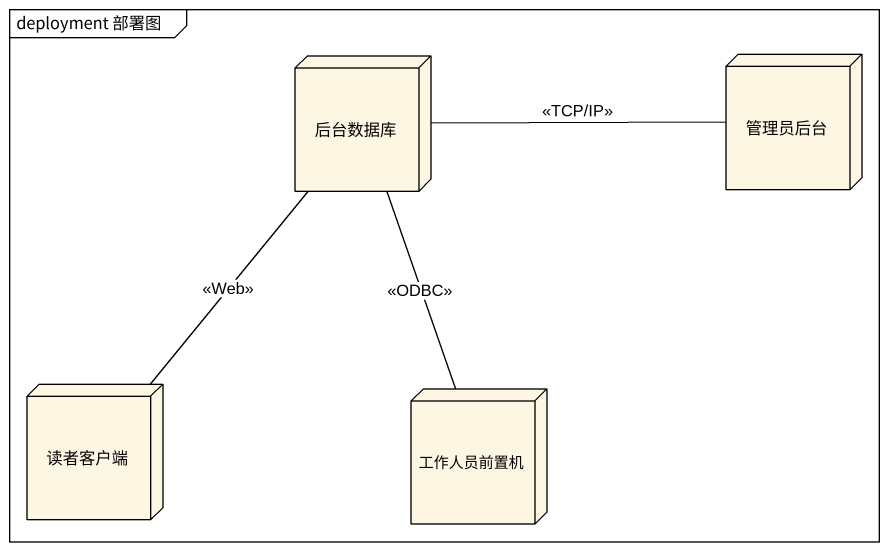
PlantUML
@startuml
mainframe deployment 部署图
node 后台数据库
node 管理员后台
node 读者客户端
node 工作人员前置机
后台数据库 -- 读者客户端 : <<Web>>
后台数据库 -- 工作人员前置机 : <<ODBC>>
管理员后台 -left- 后台数据库 : <<TCP/IP>>
@enduml
